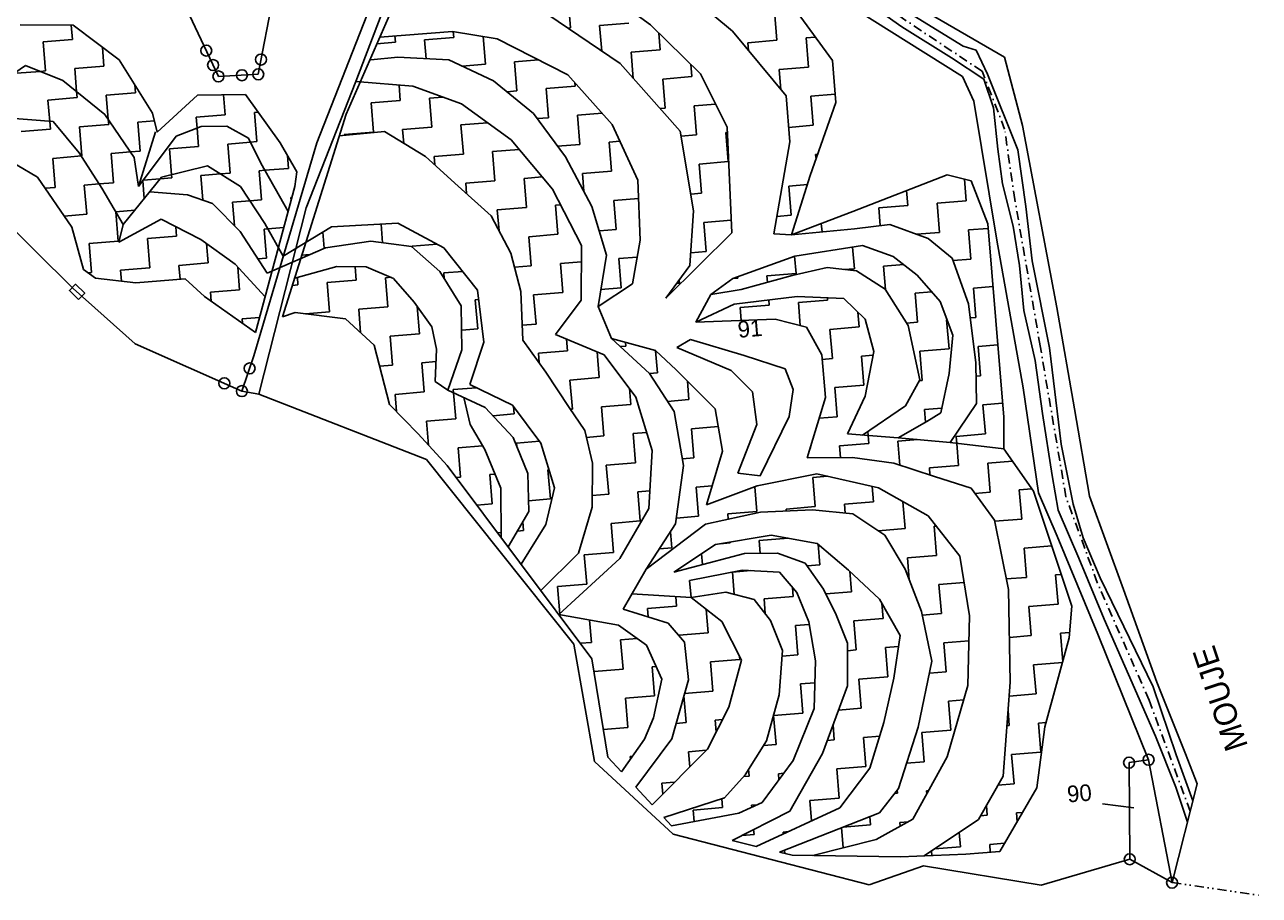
# Model space of a CAD drawing. Header units: metres. Extents: x 307122 to 311809, y 1926082 to 1930533.
# Drawn here: x 311126 to 311809, y 1926082 to 1926564 of the extents above; entities that cross this region are included whole.
import ezdxf

# ---------------------------------------------------------------- set-up
doc = ezdxf.new("R2010")
doc.units = ezdxf.units.M
doc.linetypes.add('DASHDOT', pattern=[1, 0.5, -0.25, 0, -0.25])
doc.linetypes.add('DIVIDE', pattern=[1.25, 0.5, -0.25, 0, -0.25, 0, -0.25])
for name, color, linetype in [('LINE_WATER', 4, 'Continuous'), ('OFF', 1, 'Continuous'), ('POLY_HATCH', 12, 'Continuous'), ('POLY_PARCEL', 6, 'Continuous'), ('POLY_ROAD', 30, 'Continuous'), ('POLY_WATER', 4, 'Continuous'), ('TEXT_MAPOUT', 7, 'Continuous'), ('TEXT_PARCEL', 7, 'Continuous'), ('V_BOUND_LINE', 7, 'Continuous'), ('V_BOUND_STREAM_LINE', 7, 'DASHDOT'), ('V_DIVIDE_LINE', 7, 'DIVIDE')]:
    doc.layers.add(name, color=color, linetype=linetype)
doc.styles.add('TEXT_MAP', font='')
doc.styles.get('TEXT_MAP').set_extended_font_data('Kruti Dev 050')
doc.dimstyles.get("Standard").update_dxf_attribs({"dimtxt": 2.5, "dimasz": 2.5, "dimexe": 1.25, "dimexo": 0.625, "dimtad": 1, "dimdec": 4, "dimdsep": 46, "dimlunit": 6, "dimtxsty": 'Standard', "dimcen": 2.5, "dimadec": 0, "dimazin": 0, "dimtfac": 1, "dimtdec": 4, "dimtmove": 0, "dimatfit": 3, "dimfxl": 1, "dimtolj": 1, "dimtzin": 0, "dimarcsym": 0})

msp = doc.modelspace()

# ---------------------------------------------------------------- linework, layer by layer
msp.add_lwpolyline([(311155.88, 1926411.7), (311150.77, 1926416.63), (311154.19, 1926420.16), (311159.29, 1926415.23)], close=True)
for centre in [(311226.5, 1926549.53), (311256.84, 1926544.57), (311230.31, 1926541.47), (311233.27, 1926535.2), (311246.26, 1926535.89), (311255.27, 1926536.38), (311250.49, 1926373.53), (311236.49, 1926365.29), (311246.22, 1926360.96), (311737.27, 1926155.27), (311748.05, 1926156.84), (311737.63, 1926101.77), (311761.08, 1926088.83)]:
    msp.add_circle(centre, 3.04)
at = {"layer": 'LINE_WATER'}
for p, q in [((311589.02, 1926578.66), (311611.51, 1926562.66)), ((311645.47, 1926551.89), (311610.97, 1926573.19)), ((311611.51, 1926562.66), (311639.06, 1926545.41)), ((311652.59, 1926549.83), (311645.47, 1926551.89)), ((311658.98, 1926536.47), (311652.59, 1926549.83)), ((311639.06, 1926545.41), (311656.89, 1926533.65)), ((311675.65, 1926494.53), (311658.98, 1926536.47)), ((311656.89, 1926533.65), (311662.16, 1926517.89)), ((311662.16, 1926517.89), (311664.7, 1926494.96)), ((311664.7, 1926494.96), (311667.27, 1926475.67)), ((311680.21, 1926463.18), (311675.65, 1926494.53)), ((311667.27, 1926475.67), (311673.16, 1926452.35)), ((311683.67, 1926433.05), (311680.21, 1926463.18)), ((311673.16, 1926452.35), (311676.6, 1926430.49)), ((311693.24, 1926384.91), (311683.67, 1926433.05)), ((311676.6, 1926430.49), (311678.98, 1926405.56)), ((311678.98, 1926405.56), (311685.21, 1926377.97)), ((311699.61, 1926331.55), (311693.24, 1926384.91)), ((311685.21, 1926377.97), (311689.28, 1926348.56)), ((311689.28, 1926348.56), (311694.74, 1926314.29)), ((311706.3, 1926298.38), (311699.61, 1926331.55)), ((311694.74, 1926314.29), (311697.97, 1926295.06)), ((311697.97, 1926295.06), (311709.4, 1926268.56)), ((311711.8, 1926279.66), (311706.3, 1926298.38)), ((311721.22, 1926257.63), (311711.8, 1926279.66)), ((311709.4, 1926268.56), (311723.43, 1926234.67)), ((311750.65, 1926197.24), (311721.22, 1926257.63)), ((311723.43, 1926234.67), (311736.86, 1926204.04)), ((311736.86, 1926204.04), (311751.9, 1926169.9)), ((311763.33, 1926159.6), (311750.65, 1926197.24)), ((311751.9, 1926169.9), (311763.14, 1926141.74)), ((311772.53, 1926134.08), (311763.33, 1926159.6)), ((311763.14, 1926141.74), (311769.54, 1926122.27))]:
    msp.add_line(p, q, dxfattribs=at)
at = {"layer": 'OFF'}
for p, q in [((311255.53, 1926359.2), (311246.22, 1926360.96)), ((311761.08, 1926088.83), (311774.9, 1926143.47))]:
    msp.add_line(p, q, dxfattribs=at)
at = {"layer": 'POLY_HATCH'}
for p, q in [((311303.9, 1926514.22), (311336.32, 1926588.59)), ((311478.51, 1926593.05), (311517.83, 1926560.18)), ((311472.37, 1926563.78), (311442.8, 1926585.29)), ((311550.08, 1926575.56), (311573.06, 1926543.96)), ((311409.79, 1926573.32), (311455.59, 1926542.33)), ((311123.46, 1926563.83), (311152.79, 1926563.57)), ((311152.79, 1926563.57), (311178.34, 1926544.37)), ((311500.08, 1926536.71), (311472.37, 1926563.78)), ((311322.55, 1926556.99), (311362.8, 1926560.16)), ((311362.8, 1926560.16), (311387.47, 1926556.11)), ((311387.47, 1926556.11), (311426.63, 1926536.01)), ((311517.83, 1926560.18), (311547.45, 1926524.43)), ((311085.5, 1926513.56), (311126.55, 1926541.28)), ((311126.55, 1926541.28), (311147.09, 1926533.04)), ((311178.34, 1926544.37), (311196.74, 1926514.83)), ((311332.58, 1926545.81), (311317.51, 1926544.41)), ((311360.83, 1926544.34), (311332.58, 1926545.81)), ((311385.57, 1926532.85), (311360.83, 1926544.34)), ((311455.59, 1926542.33), (311488.78, 1926504.9)), ((311573.06, 1926543.96), (311574.96, 1926520.83)), ((311426.63, 1926536.01), (311451.19, 1926508.63)), ((311514.87, 1926507.04), (311500.08, 1926536.71)), ((311147.09, 1926533.04), (311170.29, 1926514.19)), ((311309.24, 1926532.49), (311340.93, 1926529.73)), ((311340.93, 1926529.73), (311367.69, 1926520.03)), ((311407.62, 1926514.65), (311385.57, 1926532.85)), ((311199.38, 1926504.4), (311221.67, 1926524.86)), ((311221.67, 1926524.86), (311248.28, 1926525.27)), ((311248.28, 1926525.27), (311267.35, 1926498.44)), ((311367.69, 1926520.03), (311395.29, 1926500.12)), ((311547.45, 1926524.43), (311549.54, 1926498.97)), ((311574.96, 1926520.83), (311560.8, 1926480.37)), ((311170.29, 1926514.19), (311186.7, 1926490.28)), ((311196.74, 1926514.83), (311199.38, 1926504.4)), ((311268.8, 1926402.09), (311303.9, 1926514.22)), ((311425.27, 1926490.69), (311407.62, 1926514.65)), ((311115.72, 1926512.34), (311141.86, 1926510.16)), ((311141.86, 1926510.16), (311156.25, 1926492.95)), ((311223.78, 1926507.45), (311209.84, 1926502.16)), ((311237.81, 1926507.65), (311223.78, 1926507.45)), ((311249.85, 1926500.97), (311237.81, 1926507.65)), ((311451.19, 1926508.63), (311465.37, 1926477.86)), ((311517.35, 1926448.56), (311514.87, 1926507.04)), ((311188.92, 1926474.22), (311198.37, 1926504.54)), ((311209.84, 1926502.16), (311188.92, 1926474.22)), ((311256.73, 1926487.18), (311249.85, 1926500.97)), ((311325.14, 1926504.64), (311300.16, 1926502.27)), ((311347.91, 1926490.83), (311325.14, 1926504.64)), ((311395.29, 1926500.12), (311418.08, 1926472.79)), ((311488.78, 1926504.9), (311496.27, 1926460.73)), ((311133.05, 1926479.43), (311104.11, 1926496.58)), ((311156.25, 1926492.95), (311168.67, 1926473.42)), ((311267.35, 1926498.44), (311276.67, 1926482.34)), ((311549.54, 1926498.97), (311540.63, 1926448.03)), ((311186.7, 1926490.28), (311188.92, 1926474.22)), ((311271.83, 1926460.46), (311256.73, 1926487.18)), ((311366.02, 1926474.47), (311347.91, 1926490.83)), ((311439.96, 1926463.23), (311425.27, 1926490.69)), ((311152.19, 1926451.72), (311133.05, 1926479.43)), ((311180.6, 1926453.31), (311201.72, 1926479.38)), ((311201.72, 1926479.38), (311227.16, 1926485.79)), ((311227.16, 1926485.79), (311245.41, 1926474.31)), ((311276.67, 1926482.34), (311275.55, 1926474.26)), ((311560.8, 1926480.37), (311550.38, 1926447.49)), ((311584.28, 1926460.46), (311636.52, 1926480.76)), ((311636.52, 1926480.76), (311649.89, 1926477.49)), ((311168.67, 1926473.42), (311180.6, 1926453.31)), ((311245.41, 1926474.31), (311258.99, 1926453.8)), ((311275.55, 1926474.26), (311253.76, 1926393.51)), ((311384.13, 1926458.11), (311366.02, 1926474.47)), ((311418.08, 1926472.79), (311434.16, 1926441.67)), ((311465.37, 1926477.86), (311466.58, 1926444.52)), ((311649.89, 1926477.49), (311659.15, 1926453.5)), ((311216.04, 1926469.74), (311195.23, 1926471.37)), ((311229.95, 1926464.93), (311216.04, 1926469.74)), ((311245.29, 1926449.43), (311229.95, 1926464.93)), ((311448.12, 1926436.33), (311439.96, 1926463.23)), ((311496.27, 1926460.73), (311494.12, 1926430.44)), ((311550.38, 1926447.49), (311584.28, 1926460.46)), ((311158.55, 1926428.29), (311152.19, 1926451.72)), ((311178.17, 1926443.38), (311201.47, 1926456.11)), ((311180.6, 1926453.31), (311178.17, 1926443.38)), ((311201.47, 1926456.11), (311223.48, 1926444.94)), ((311258.99, 1926453.8), (311269.15, 1926435.7)), ((311269.15, 1926435.7), (311295.92, 1926451.96)), ((311295.92, 1926451.96), (311332.55, 1926453.88)), ((311332.55, 1926453.88), (311358, 1926440.29)), ((311395.02, 1926437.38), (311384.13, 1926458.11)), ((311604.85, 1926453.29), (311585.35, 1926450.77)), ((311626.12, 1926445.41), (311604.85, 1926453.29)), ((311659.15, 1926453.5), (311667.92, 1926346.51)), ((311223.48, 1926444.94), (311242.44, 1926431.35)), ((311260.16, 1926426.32), (311245.29, 1926449.43)), ((311480.93, 1926412.37), (311517.35, 1926448.56)), ((311540.63, 1926448.03), (311550.38, 1926447.49)), ((311585.35, 1926450.77), (311550.38, 1926447.49)), ((311639.38, 1926434.59), (311626.12, 1926445.41)), ((311292.55, 1926440.33), (311260.16, 1926426.32)), ((311317.67, 1926444.01), (311292.55, 1926440.33)), ((311340.1, 1926440.98), (311317.67, 1926444.01)), ((311355.84, 1926427.14), (311340.1, 1926440.98)), ((311358, 1926440.29), (311376.69, 1926416.95)), ((311434.16, 1926441.67), (311433.94, 1926411.37)), ((311466.58, 1926444.52), (311462.48, 1926420.36)), ((311552.22, 1926435.68), (311589.78, 1926441.51)), ((311589.78, 1926441.51), (311606.76, 1926435.58)), ((311242.44, 1926431.35), (311259.08, 1926413.21)), ((311400.55, 1926416.2), (311395.02, 1926437.38)), ((311443.42, 1926407.82), (311448.12, 1926436.33)), ((311517.95, 1926423.25), (311552.22, 1926435.68)), ((311606.76, 1926435.58), (311619.99, 1926425.21)), ((311648.34, 1926409.21), (311639.38, 1926434.59)), ((311165.16, 1926423.51), (311158.55, 1926428.29)), ((311275.53, 1926423.59), (311298.81, 1926430.03)), ((311298.81, 1926430.03), (311315.06, 1926429.74)), ((311315.06, 1926429.74), (311330.18, 1926423.41)), ((311367.68, 1926408.1), (311355.84, 1926427.14)), ((311494.12, 1926430.44), (311480.93, 1926412.37)), ((311550.8, 1926425.03), (311522.57, 1926417.22)), ((311570.15, 1926429.37), (311550.8, 1926425.03)), ((311586.35, 1926427.49), (311570.15, 1926429.37)), ((311602.3, 1926417.34), (311586.35, 1926427.49)), ((311619.99, 1926425.21), (311632.64, 1926410.67)), ((311187.58, 1926420.91), (311165.16, 1926423.51)), ((311214.92, 1926423.15), (311187.58, 1926420.91)), ((311225.49, 1926413.37), (311214.92, 1926423.15)), ((311330.18, 1926423.41), (311341.53, 1926410.28)), ((311462.48, 1926420.36), (311443.42, 1926407.82)), ((311505.84, 1926414.47), (311517.95, 1926423.25)), ((311253.76, 1926393.51), (311225.49, 1926413.37)), ((311376.69, 1926416.95), (311380.14, 1926388.03)), ((311401.68, 1926389.26), (311400.55, 1926416.2)), ((311433.94, 1926411.37), (311419.81, 1926392.37)), ((311505.84, 1926414.47), (311497.47, 1926399.12)), ((311522.57, 1926417.22), (311505.84, 1926414.47)), ((311518.65, 1926409.11), (311553.59, 1926413.35)), ((311553.59, 1926413.35), (311579.35, 1926412.25)), ((311579.35, 1926412.25), (311591.28, 1926400.86)), ((311614.94, 1926397.3), (311602.3, 1926417.34)), ((311632.64, 1926410.67), (311639.67, 1926392)), ((311275.67, 1926404.58), (311268.8, 1926402.09)), ((311303.63, 1926401.05), (311275.67, 1926404.58)), ((311341.53, 1926410.28), (311351.32, 1926396.48)), ((311368.05, 1926383.8), (311367.68, 1926408.1)), ((311450.83, 1926390.05), (311443.42, 1926407.82)), ((311497.47, 1926399.12), (311518.65, 1926409.11)), ((311652.39, 1926376.55), (311648.34, 1926409.21)), ((311319.41, 1926386.33), (311303.63, 1926401.05)), ((311541.32, 1926400.89), (311497.47, 1926399.12)), ((311558.65, 1926396.35), (311541.32, 1926400.89)), ((311591.28, 1926400.86), (311595.96, 1926382.92)), ((311621.54, 1926367.15), (311614.94, 1926397.3)), ((311351.32, 1926396.48), (311353.95, 1926384.26)), ((311419.81, 1926392.37), (311446.7, 1926381.06)), ((311567.24, 1926381.02), (311558.65, 1926396.35)), ((311639.67, 1926392), (311637.74, 1926370.77)), ((311327.92, 1926353.55), (311319.41, 1926386.33)), ((311353.95, 1926384.26), (311353.25, 1926366.36)), ((311360.14, 1926361.52), (311368.05, 1926383.8)), ((311380.14, 1926388.03), (311372.32, 1926364.68)), ((311414.5, 1926371.39), (311401.68, 1926389.26)), ((311471.89, 1926370.69), (311450.83, 1926390.05)), ((311450.83, 1926390.05), (311475.15, 1926383.39)), ((311475.15, 1926383.39), (311486.67, 1926372.68)), ((311486.94, 1926385.09), (311494.44, 1926389.64)), ((311517.02, 1926372.31), (311486.94, 1926385.09)), ((311494.44, 1926389.64), (311524.2, 1926380.77)), ((311446.7, 1926381.06), (311464.31, 1926357.63)), ((311524.2, 1926380.77), (311546.95, 1926373.29)), ((311569.18, 1926357.36), (311567.24, 1926381.02)), ((311595.96, 1926382.92), (311591.11, 1926358.24)), ((311652.86, 1926354.14), (311652.39, 1926376.55)), ((311427.46, 1926351.9), (311414.5, 1926371.39)), ((311485.52, 1926349.64), (311471.89, 1926370.69)), ((311486.67, 1926372.68), (311508.21, 1926351.13)), ((311528.81, 1926360.49), (311517.02, 1926372.31)), ((311546.95, 1926373.29), (311551.34, 1926361.84)), ((311637.74, 1926370.77), (311633.13, 1926348.86)), ((311353.25, 1926366.36), (311360.14, 1926361.52)), ((311372.32, 1926364.68), (311395.99, 1926353.11)), ((311613.56, 1926352.75), (311621.54, 1926367.15)), ((311380.94, 1926351.87), (311360.14, 1926361.52)), ((311368.99, 1926357.42), (311372.51, 1926342.53)), ((311464.31, 1926357.63), (311473.22, 1926328.08)), ((311531.27, 1926342.49), (311528.81, 1926360.49)), ((311551.34, 1926361.84), (311549.12, 1926346.9)), ((311559.09, 1926324), (311569.18, 1926357.36)), ((311591.11, 1926358.24), (311581.37, 1926337.28)), ((311343.82, 1926337.39), (311327.92, 1926353.55)), ((311396.37, 1926335.29), (311380.94, 1926351.87)), ((311395.99, 1926353.11), (311411.76, 1926332.23)), ((311436.08, 1926339.09), (311427.46, 1926351.9)), ((311490.67, 1926319.78), (311485.52, 1926349.64)), ((311508.21, 1926351.13), (311512.17, 1926327.64)), ((311589.64, 1926336.66), (311613.56, 1926352.75)), ((311638.17, 1926332.49), (311652.86, 1926354.14)), ((311372.51, 1926342.53), (311380.69, 1926328.6)), ((311520.69, 1926315.55), (311531.27, 1926342.49)), ((311549.12, 1926346.9), (311533.11, 1926314.11)), ((311625.27, 1926344.09), (311609.45, 1926335.18)), ((311633.13, 1926348.86), (311625.27, 1926344.09)), ((311667.92, 1926346.51), (311667.9, 1926329.04)), ((311359.83, 1926319.78), (311343.82, 1926337.39)), ((311440.27, 1926321.05), (311436.08, 1926339.09)), ((311581.37, 1926337.28), (311609.45, 1926335.18)), ((311404.49, 1926315.41), (311396.37, 1926335.29)), ((311411.76, 1926332.23), (311419.21, 1926307.43)), ((311609.45, 1926335.18), (311638.17, 1926332.49)), ((311638.17, 1926332.49), (311667.9, 1926329.04)), ((311667.9, 1926329.04), (311684.38, 1926305.64)), ((311380.69, 1926328.6), (311389.48, 1926307.15)), ((311473.22, 1926328.08), (311471.53, 1926296.04)), ((311512.17, 1926327.64), (311503.44, 1926298.04)), ((311584.27, 1926324.23), (311559.09, 1926324)), ((311606.99, 1926321.06), (311584.27, 1926324.23)), ((311439.98, 1926212.82), (311359.83, 1926319.78)), ((311405.13, 1926294.38), (311404.49, 1926315.41)), ((311440.1, 1926296.7), (311440.27, 1926321.05)), ((311486.29, 1926287.52), (311490.67, 1926319.78)), ((311533.11, 1926314.11), (311520.69, 1926315.55)), ((311531.48, 1926308.45), (311564.39, 1926315.2)), ((311564.39, 1926315.2), (311598.49, 1926307.35)), ((311629.59, 1926313.75), (311606.99, 1926321.06)), ((311503.44, 1926298.04), (311531.48, 1926308.45)), ((311649.84, 1926307.16), (311629.59, 1926313.75)), ((311389.48, 1926307.15), (311389.68, 1926279.94)), ((311419.21, 1926307.43), (311414.39, 1926287.03)), ((311598.49, 1926307.35), (311626.12, 1926291.88)), ((311662.75, 1926289.44), (311649.84, 1926307.16)), ((311684.38, 1926305.64), (311705.64, 1926241.89)), ((311432.45, 1926271.2), (311440.1, 1926296.7)), ((311471.53, 1926296.04), (311455.42, 1926268.22)), ((311561.97, 1926295.24), (311533.18, 1926293.89)), ((311584.46, 1926293.03), (311561.97, 1926295.24)), ((311393.55, 1926274.78), (311405.13, 1926294.38)), ((311533.18, 1926293.89), (311502.8, 1926287.34)), ((311602.15, 1926281.3), (311584.46, 1926293.03)), ((311626.12, 1926291.88), (311643.67, 1926269.5)), ((311670.47, 1926251.13), (311662.75, 1926289.44)), ((311414.39, 1926287.03), (311400.83, 1926265.07)), ((311469.96, 1926262.38), (311486.29, 1926287.52)), ((311502.8, 1926287.34), (311469.96, 1926262.38)), ((311508.29, 1926276), (311539.24, 1926281.23)), ((311539.24, 1926281.23), (311564.72, 1926276.6)), ((311613.33, 1926262.45), (311602.15, 1926281.3)), ((311485.34, 1926260.68), (311508.29, 1926276)), ((311564.72, 1926276.6), (311582.06, 1926261.89)), ((311411.68, 1926250.59), (311432.45, 1926271.2)), ((311455.42, 1926268.22), (311421.68, 1926237.24)), ((311524.38, 1926271.05), (311485.34, 1926260.68)), ((311542.75, 1926271.21), (311524.38, 1926271.05)), ((311557.99, 1926265.74), (311542.75, 1926271.21)), ((311643.67, 1926269.5), (311648.92, 1926236.49)), ((311457.17, 1926240.25), (311469.96, 1926262.38)), ((311493.93, 1926256.12), (311523.13, 1926261.87)), ((311523.13, 1926261.87), (311543.81, 1926260.69)), ((311543.81, 1926260.69), (311553.34, 1926249.51)), ((311568.14, 1926251.34), (311557.99, 1926265.74)), ((311582.06, 1926261.89), (311599.07, 1926245.81)), ((311622.36, 1926238.87), (311613.33, 1926262.45)), ((311494.98, 1926246.67), (311493.93, 1926256.12)), ((311462.1, 1926248.79), (311494.98, 1926246.67)), ((311514.08, 1926249.64), (311494.98, 1926246.67)), ((311529.73, 1926245.66), (311514.08, 1926249.64)), ((311553.34, 1926249.51), (311559.93, 1926233.31)), ((311575.13, 1926237.12), (311568.14, 1926251.34)), ((311671.47, 1926199.9), (311670.47, 1926251.13)), ((311482.14, 1926232.56), (311457.17, 1926240.25)), ((311494.98, 1926246.67), (311511.79, 1926233.35)), ((311538.82, 1926233.97), (311529.73, 1926245.66)), ((311599.07, 1926245.81), (311610.58, 1926225.69)), ((311705.64, 1926241.89), (311704.17, 1926224.3)), ((311421.68, 1926237.24), (311454.65, 1926231.39)), ((311511.79, 1926233.35), (311522.67, 1926211.94)), ((311545.45, 1926217.29), (311538.82, 1926233.97)), ((311559.93, 1926233.31), (311563.63, 1926211.6)), ((311581.34, 1926221.5), (311575.13, 1926237.12)), ((311628.15, 1926211.47), (311622.36, 1926238.87)), ((311648.92, 1926236.49), (311648.03, 1926197.9)), ((311454.65, 1926231.39), (311470.17, 1926220.23)), ((311491.13, 1926221.95), (311482.14, 1926232.56)), ((311470.17, 1926220.23), (311478.74, 1926201.46)), ((311493.38, 1926201.04), (311491.13, 1926221.95)), ((311581.49, 1926197.77), (311581.34, 1926221.5)), ((311610.58, 1926225.69), (311607.14, 1926202.11)), ((311704.17, 1926224.3), (311690.72, 1926175.16)), ((311448.83, 1926158.23), (311439.98, 1926212.82)), ((311543.64, 1926192.74), (311545.45, 1926217.29)), ((311522.67, 1926211.94), (311515.67, 1926186.03)), ((311563.63, 1926211.6), (311562.92, 1926185.23)), ((311620.51, 1926174.86), (311628.15, 1926211.47)), ((311478.74, 1926201.46), (311474.01, 1926179.99)), ((311484.16, 1926168.38), (311493.38, 1926201.04)), ((311607.14, 1926202.11), (311601.54, 1926177.45)), ((311667.49, 1926147.8), (311671.47, 1926199.9)), ((311536.63, 1926167.29), (311543.64, 1926192.74)), ((311567.53, 1926160.32), (311581.49, 1926197.77)), ((311648.03, 1926197.9), (311636.56, 1926158.44)), ((311515.67, 1926186.03), (311503.89, 1926162.76)), ((311562.92, 1926185.23), (311551.39, 1926156.54)), ((311474.01, 1926179.99), (311469.03, 1926168.22)), ((311601.54, 1926177.45), (311593.75, 1926152.17)), ((311609.6, 1926141.03), (311620.51, 1926174.86)), ((311690.72, 1926175.16), (311686.21, 1926141.31)), ((311469.03, 1926168.22), (311456.38, 1926150.1)), ((311464.19, 1926141.69), (311484.16, 1926168.38)), ((311524.76, 1926148.61), (311536.63, 1926167.29)), ((311456.38, 1926150.1), (311448.83, 1926158.23)), ((311503.89, 1926162.76), (311473.29, 1926131.88)), ((311549.53, 1926128.38), (311567.53, 1926160.32)), ((311636.56, 1926158.44), (311617.59, 1926123.95)), ((311551.39, 1926156.54), (311534.17, 1926133.12)), ((311593.75, 1926152.17), (311577.18, 1926130.2)), ((311513.38, 1926135.72), (311524.76, 1926148.61)), ((311653.88, 1926123.78), (311667.49, 1926147.8)), ((311473.29, 1926131.88), (311464.19, 1926141.69)), ((311599.05, 1926127.49), (311609.6, 1926141.03)), ((311686.21, 1926141.31), (311665.79, 1926106.16)), ((311479.71, 1926124.96), (311513.38, 1926135.72)), ((311534.17, 1926133.12), (311521.25, 1926127.28)), ((311483.99, 1926120.36), (311479.71, 1926124.96)), ((311521.25, 1926127.28), (311483.99, 1926120.36)), ((311517.5, 1926112.17), (311549.53, 1926128.38)), ((311577.18, 1926130.2), (311530.81, 1926108.92)), ((311543.73, 1926105.76), (311599.05, 1926127.49)), ((311617.59, 1926123.95), (311597.23, 1926112.65)), ((311623.93, 1926103.65), (311653.88, 1926123.78)), ((311530.81, 1926108.92), (311517.5, 1926112.17)), ((311597.23, 1926112.65), (311562.17, 1926103.84)), ((311550.88, 1926104.01), (311543.73, 1926105.76)), ((311610.68, 1926103.09), (311550.88, 1926104.01)), ((311646.98, 1926104.62), (311610.68, 1926103.09)), ((311665.79, 1926106.16), (311646.98, 1926104.62))]:
    msp.add_line(p, q, dxfattribs=at)
at = {"layer": 'POLY_HATCH', "linetype": 'Continuous'}
for p, q in [((311428.07, 1926562.09), (311426.74, 1926578.22)), ((311542.35, 1926555.22), (311541.03, 1926571.35)), ((311152.4, 1926555.72), (311151.75, 1926563.58)), ((311426.57, 1926561.96), (311428.07, 1926562.09)), ((311444.2, 1926563.41), (311460.34, 1926564.73)), ((311445.36, 1926549.25), (311444.2, 1926563.41)), ((311136.26, 1926554.4), (311152.4, 1926555.72)), ((311137.59, 1926538.26), (311136.26, 1926554.4)), ((311331.24, 1926554.14), (311330.95, 1926557.65)), ((311347.38, 1926555.47), (311363.51, 1926556.79)), ((311348.24, 1926544.99), (311347.38, 1926555.47)), ((311363.51, 1926556.79), (311363.24, 1926560.09)), ((311380.98, 1926541.98), (311379.71, 1926557.38)), ((311477.8, 1926549.92), (311477.04, 1926559.22)), ((311526.22, 1926553.89), (311542.35, 1926555.22)), ((311558.49, 1926556.54), (311563.61, 1926556.96)), ((311559.81, 1926540.4), (311558.49, 1926556.54)), ((311169.86, 1926540.91), (311169, 1926551.39)), ((311320.94, 1926553.3), (311331.24, 1926554.14)), ((311461.66, 1926548.6), (311477.8, 1926549.92)), ((311462.85, 1926534.14), (311461.66, 1926548.6)), ((311526.56, 1926549.64), (311526.22, 1926553.89)), ((311153.72, 1926539.58), (311169.86, 1926540.91)), ((311368.18, 1926540.93), (311380.98, 1926541.98)), ((311397.11, 1926543.3), (311410.31, 1926544.38)), ((311398.44, 1926527.16), (311397.11, 1926543.3)), ((311495.26, 1926535.11), (311494.7, 1926541.97)), ((311121.45, 1926536.94), (311134.68, 1926538.02)), ((311134.68, 1926538.02), (311137.59, 1926538.26)), ((311154.77, 1926526.8), (311153.72, 1926539.58)), ((311479.13, 1926533.78), (311495.26, 1926535.11)), ((311480.45, 1926517.65), (311479.13, 1926533.78)), ((311543.68, 1926539.08), (311559.81, 1926540.4)), ((311544.6, 1926527.87), (311543.68, 1926539.08)), ((311187.32, 1926526.09), (311186.96, 1926530.54)), ((311333.89, 1926521.87), (311333.19, 1926530.41)), ((311393, 1926526.72), (311398.44, 1926527.16)), ((311414.57, 1926528.49), (311430.71, 1926529.81)), ((311415.9, 1926512.35), (311414.57, 1926528.49)), ((311430.71, 1926529.81), (311430.56, 1926531.62)), ((311138.91, 1926522.12), (311155.05, 1926523.45)), ((311139.88, 1926510.32), (311138.91, 1926522.12)), ((311155.05, 1926523.45), (311154.77, 1926526.8)), ((311171.18, 1926524.77), (311187.32, 1926526.09)), ((311172.29, 1926511.28), (311171.18, 1926524.77)), ((311237.06, 1926513.93), (311236.14, 1926525.08)), ((311317.75, 1926520.55), (311333.89, 1926521.87)), ((311319.07, 1926504.41), (311317.75, 1926520.55)), ((311350.02, 1926523.19), (311357.31, 1926523.79)), ((311351.35, 1926507.06), (311350.02, 1926523.19)), ((311561.14, 1926524.26), (311574.59, 1926525.37)), ((311562.46, 1926508.13), (311561.14, 1926524.26)), ((311220.92, 1926512.6), (311237.06, 1926513.93)), ((311253.2, 1926515.25), (311255.28, 1926515.42)), ((311254.52, 1926499.11), (311253.2, 1926515.25)), ((311432.04, 1926513.67), (311445.66, 1926514.79)), ((311433.36, 1926497.54), (311432.04, 1926513.67)), ((311477.68, 1926517.42), (311480.45, 1926517.65)), ((311496.59, 1926518.97), (311508.44, 1926519.94)), ((311497.91, 1926502.83), (311496.59, 1926518.97)), ((311140.23, 1926505.98), (311139.88, 1926510.32)), ((311156.37, 1926507.31), (311172.51, 1926508.63)), ((311157.69, 1926491.17), (311156.37, 1926507.31)), ((311172.51, 1926508.63), (311172.29, 1926511.28)), ((311188.65, 1926509.96), (311197.78, 1926510.71)), ((311189.97, 1926493.82), (311188.65, 1926509.96)), ((311221.42, 1926506.56), (311220.92, 1926512.6)), ((311222.25, 1926496.47), (311221.42, 1926506.56)), ((311335.21, 1926505.73), (311351.35, 1926507.06)), ((311367.49, 1926508.38), (311382.17, 1926509.58)), ((311368.81, 1926492.24), (311367.49, 1926508.38)), ((311409.69, 1926511.84), (311415.9, 1926512.35)), ((311548.88, 1926507.01), (311562.46, 1926508.13)), ((311124.1, 1926504.66), (311140.23, 1926505.98)), ((311302.93, 1926503.08), (311319.07, 1926504.41)), ((311302.98, 1926502.54), (311302.93, 1926503.08)), ((311335.83, 1926498.16), (311335.21, 1926505.73)), ((311489.25, 1926502.12), (311497.91, 1926502.83)), ((311514.05, 1926504.15), (311514.99, 1926504.23)), ((311515.37, 1926488.02), (311514.05, 1926504.15)), ((311173.83, 1926492.49), (311184.57, 1926493.38)), ((311184.57, 1926493.38), (311189.97, 1926493.82)), ((311206.11, 1926495.14), (311222.25, 1926496.47)), ((311207.29, 1926480.78), (311206.11, 1926495.14)), ((311238.38, 1926497.79), (311250.92, 1926498.82)), ((311239.71, 1926481.65), (311238.38, 1926497.79)), ((311250.92, 1926498.82), (311254.52, 1926499.11)), ((311384.95, 1926493.56), (311399.74, 1926494.78)), ((311386.27, 1926477.43), (311384.95, 1926493.56)), ((311420.97, 1926496.52), (311433.36, 1926497.54)), ((311449.5, 1926498.86), (311455.46, 1926499.35)), ((311450.82, 1926482.72), (311449.5, 1926498.86)), ((311141.56, 1926489.85), (311157.4, 1926491.15)), ((311142.88, 1926473.71), (311141.56, 1926489.85)), ((311157.4, 1926491.15), (311157.69, 1926491.17)), ((311175.16, 1926476.36), (311173.83, 1926492.49)), ((311271.98, 1926484.3), (311271.4, 1926491.45)), ((311352.67, 1926490.92), (311368.81, 1926492.24)), ((311353.06, 1926486.18), (311352.67, 1926490.92)), ((311499.23, 1926486.69), (311515.37, 1926488.02)), ((311500.56, 1926470.56), (311499.23, 1926486.69)), ((311563.79, 1926491.99), (311564.9, 1926492.08)), ((311563.99, 1926489.49), (311563.79, 1926491.99)), ((311200.99, 1926478.48), (311207.43, 1926479)), ((311207.43, 1926479), (311207.29, 1926480.78)), ((311223.57, 1926480.33), (311234.43, 1926481.22)), ((311224.68, 1926466.75), (311223.57, 1926480.33)), ((311234.43, 1926481.22), (311239.71, 1926481.65)), ((311255.84, 1926482.98), (311258.96, 1926483.23)), ((311257.17, 1926466.84), (311255.84, 1926482.98)), ((311258.96, 1926483.23), (311271.98, 1926484.3)), ((311402.41, 1926478.75), (311412.43, 1926479.57)), ((311434.68, 1926481.4), (311450.82, 1926482.72)), ((311435.49, 1926471.59), (311434.68, 1926481.4)), ((311137.32, 1926473.25), (311142.88, 1926473.71)), ((311159.02, 1926475.03), (311167.22, 1926475.71)), ((311160.34, 1926458.89), (311159.02, 1926475.03)), ((311167.22, 1926475.71), (311175.16, 1926476.36)), ((311191.29, 1926477.68), (311191.53, 1926477.7)), ((311191.32, 1926477.42), (311191.29, 1926477.68)), ((311192.13, 1926467.54), (311191.32, 1926477.42)), ((311191.53, 1926477.7), (311200.99, 1926478.48)), ((311370.13, 1926476.1), (311386.27, 1926477.43)), ((311370.61, 1926470.33), (311370.13, 1926476.1)), ((311403.73, 1926462.61), (311402.41, 1926478.75)), ((311548.97, 1926474.53), (311559.21, 1926475.37)), ((311550.3, 1926458.39), (311548.97, 1926474.53)), ((311647.12, 1926466.33), (311646.13, 1926478.41)), ((311241.03, 1926465.51), (311250.71, 1926466.31)), ((311242.08, 1926452.67), (311241.03, 1926465.51)), ((311250.71, 1926466.31), (311257.17, 1926466.84)), ((311273.31, 1926468.16), (311273.92, 1926468.21)), ((311273.45, 1926466.46), (311273.31, 1926468.16)), ((311452.15, 1926466.58), (311465.74, 1926467.7)), ((311453.47, 1926450.45), (311452.15, 1926466.58)), ((311494.69, 1926470.07), (311500.56, 1926470.56)), ((311614.85, 1926463.68), (311614.16, 1926472.07)), ((311630.98, 1926465.01), (311647.12, 1926466.33)), ((311147.94, 1926457.88), (311160.34, 1926458.89)), ((311176.48, 1926460.22), (311176.51, 1926460.22)), ((311177.8, 1926444.08), (311176.48, 1926460.22)), ((311176.51, 1926460.22), (311186.89, 1926461.07)), ((311387.59, 1926461.29), (311403.73, 1926462.61)), ((311388.54, 1926449.71), (311387.59, 1926461.29)), ((311419.87, 1926463.94), (311422.54, 1926464.16)), ((311421.19, 1926447.8), (311419.87, 1926463.94)), ((311598.71, 1926462.36), (311614.85, 1926463.68)), ((311599.51, 1926452.6), (311598.71, 1926462.36)), ((311632.31, 1926448.87), (311630.98, 1926465.01)), ((311210.08, 1926446.73), (311209.65, 1926451.95)), ((311324.1, 1926443.14), (311323.26, 1926453.4)), ((311501.88, 1926454.42), (311517.05, 1926455.66)), ((311503.21, 1926438.28), (311501.88, 1926454.42)), ((311542.33, 1926457.74), (311550.3, 1926458.39)), ((311567.31, 1926449.08), (311566.92, 1926453.82)), ((311193.94, 1926445.4), (311210.08, 1926446.73)), ((311195.26, 1926429.27), (311193.94, 1926445.4)), ((311258.49, 1926450.7), (311260.63, 1926450.88)), ((311259.82, 1926434.56), (311258.49, 1926450.7)), ((311260.63, 1926450.88), (311269.44, 1926451.6)), ((311291.86, 1926440.03), (311291.12, 1926449.04)), ((311405.06, 1926446.48), (311421.19, 1926447.8)), ((311406.38, 1926430.34), (311405.06, 1926446.48)), ((311444.07, 1926449.68), (311453.47, 1926450.45)), ((311619.6, 1926447.83), (311632.31, 1926448.87)), ((311648.45, 1926450.19), (311659.34, 1926451.09)), ((311649.77, 1926434.06), (311648.45, 1926450.19)), ((311161.67, 1926442.76), (311177.8, 1926444.08)), ((311162.99, 1926426.62), (311161.67, 1926442.76)), ((311227.54, 1926431.91), (311226.66, 1926442.66)), ((311340.5, 1926441.18), (311354.23, 1926442.31)), ((311340.55, 1926440.58), (311340.5, 1926441.18)), ((311494.63, 1926437.58), (311503.21, 1926438.28)), ((311585.22, 1926428.76), (311584.24, 1926440.65)), ((311211.4, 1926430.59), (311227.54, 1926431.91)), ((311255.11, 1926434.18), (311259.82, 1926434.56)), ((311279.47, 1926436.17), (311283.76, 1926436.53)), ((311422.52, 1926431.66), (311434.09, 1926432.61)), ((311423.84, 1926415.52), (311422.52, 1926431.66)), ((311454.79, 1926434.31), (311464.99, 1926435.15)), ((311456.12, 1926418.17), (311454.79, 1926434.31)), ((311552.94, 1926426.11), (311552.16, 1926435.66)), ((311639.86, 1926433.24), (311649.77, 1926434.06)), ((311161.08, 1926426.46), (311162.99, 1926426.62)), ((311179.13, 1926427.94), (311195.26, 1926429.27)), ((311179.63, 1926421.83), (311179.13, 1926427.94)), ((311212.03, 1926422.91), (311211.4, 1926430.59)), ((311245, 1926417.1), (311243.97, 1926429.69)), ((311309.55, 1926422.4), (311308.94, 1926429.85)), ((311357.97, 1926426.37), (311368.46, 1926427.23)), ((311358.22, 1926423.31), (311357.97, 1926426.37)), ((311397.06, 1926429.57), (311406.38, 1926430.34)), ((311536.81, 1926424.79), (311552.94, 1926426.11)), ((311537.1, 1926421.24), (311536.81, 1926424.79)), ((311579.44, 1926428.29), (311585.22, 1926428.76)), ((311601.36, 1926430.08), (311612.59, 1926431.01)), ((311602.42, 1926417.16), (311601.36, 1926430.08)), ((311274.25, 1926419.5), (311277.28, 1926419.75)), ((311277.28, 1926419.75), (311276.93, 1926423.98)), ((311293.42, 1926421.07), (311309.55, 1926422.4)), ((311294.74, 1926404.93), (311293.42, 1926421.07)), ((311325.69, 1926423.72), (311328.82, 1926423.98)), ((311327.01, 1926407.58), (311325.69, 1926423.72)), ((311444.98, 1926417.26), (311456.12, 1926418.17)), ((311487.01, 1926420.71), (311488.39, 1926420.82)), ((311488.39, 1926420.82), (311488.26, 1926422.42)), ((311517.94, 1926423.24), (311520.67, 1926423.47)), ((311520.67, 1926423.47), (311520.61, 1926424.21)), ((311651.09, 1926417.92), (311661.99, 1926418.81)), ((311652.42, 1926401.78), (311651.09, 1926417.92)), ((311228.86, 1926415.78), (311245, 1926417.1)), ((311229.28, 1926410.71), (311228.86, 1926415.78)), ((311375.43, 1926411.55), (311377.31, 1926411.71)), ((311376.75, 1926395.41), (311375.43, 1926411.55)), ((311407.7, 1926414.2), (311423.84, 1926415.52)), ((311409.03, 1926398.06), (311407.7, 1926414.2)), ((311538.13, 1926408.65), (311537.9, 1926411.44)), ((311554.27, 1926409.98), (311570.4, 1926411.3)), ((311570.4, 1926411.3), (311570.29, 1926412.64)), ((311618.82, 1926415.27), (311627.98, 1926416.02)), ((311620.14, 1926399.13), (311618.82, 1926415.27)), ((311281.47, 1926403.85), (311294.74, 1926404.93)), ((311310.88, 1926406.26), (311327.01, 1926407.58)), ((311311.94, 1926393.3), (311310.88, 1926406.26)), ((311344.48, 1926392.77), (311343.24, 1926407.88)), ((311521.99, 1926407.33), (311538.13, 1926408.65)), ((311522.58, 1926400.13), (311521.99, 1926407.33)), ((311555.31, 1926397.23), (311554.27, 1926409.98)), ((311587.87, 1926396.49), (311587.19, 1926404.77)), ((311246.33, 1926400.96), (311255.99, 1926401.75)), ((311246.52, 1926398.59), (311246.33, 1926400.96)), ((311401.33, 1926397.43), (311409.03, 1926398.06)), ((311614.1, 1926398.64), (311620.14, 1926399.13)), ((311636.28, 1926400.46), (311636.48, 1926400.47)), ((311637.6, 1926384.32), (311636.28, 1926400.46)), ((311649.29, 1926401.52), (311652.42, 1926401.78)), ((311328.34, 1926391.44), (311344.48, 1926392.77)), ((311329.66, 1926375.31), (311328.34, 1926391.44)), ((311367.88, 1926394.69), (311376.75, 1926395.41)), ((311571.73, 1926395.16), (311587.87, 1926396.49)), ((311573.05, 1926379.02), (311571.73, 1926395.16)), ((311426.49, 1926383.25), (311425.95, 1926389.79)), ((311455.63, 1926385.64), (311458.76, 1926385.9)), ((311458.76, 1926385.9), (311458.6, 1926387.92)), ((311621.47, 1926383), (311637.6, 1926384.32)), ((311653.74, 1926385.64), (311664.64, 1926386.54)), ((311655.06, 1926369.5), (311653.74, 1926385.64)), ((311345.8, 1926376.63), (311353.67, 1926377.28)), ((311347.12, 1926360.49), (311345.8, 1926376.63)), ((311410.35, 1926381.92), (311426.49, 1926383.25)), ((311410.79, 1926376.56), (311410.35, 1926381.92)), ((311443.95, 1926368.43), (311442.78, 1926382.71)), ((311476.23, 1926371.08), (311475.22, 1926383.32)), ((311567.44, 1926378.56), (311573.05, 1926379.02)), ((311589.19, 1926380.35), (311595.56, 1926380.87)), ((311590.51, 1926364.21), (311589.19, 1926380.35)), ((311622.79, 1926366.86), (311621.47, 1926383)), ((311322.43, 1926374.71), (311329.66, 1926375.31)), ((311471.85, 1926370.72), (311476.23, 1926371.08)), ((311363.26, 1926361.82), (311376.04, 1926362.86)), ((311427.81, 1926367.11), (311443.95, 1926368.43)), ((311429.14, 1926350.97), (311427.81, 1926367.11)), ((311493.69, 1926356.27), (311492.85, 1926366.5)), ((311574.38, 1926362.89), (311590.51, 1926364.21)), ((311575.7, 1926346.75), (311574.38, 1926362.89)), ((311621.31, 1926366.74), (311622.79, 1926366.86)), ((311652.54, 1926369.3), (311655.06, 1926369.5)), ((311330.99, 1926359.17), (311347.12, 1926360.49)), ((311331.77, 1926349.64), (311330.99, 1926359.17)), ((311363.41, 1926360), (311363.26, 1926361.82)), ((311364.58, 1926345.68), (311363.41, 1926360)), ((311461.41, 1926353.62), (311460.69, 1926362.45)), ((311481.86, 1926355.3), (311493.69, 1926356.27)), ((311396.86, 1926348.33), (311396.53, 1926352.39)), ((311428.14, 1926350.89), (311429.14, 1926350.97)), ((311445.27, 1926352.3), (311461.41, 1926353.62)), ((311446.6, 1926336.16), (311445.27, 1926352.3)), ((311624.11, 1926350.72), (311633.68, 1926351.5)), ((311624.68, 1926343.76), (311624.11, 1926350.72)), ((311656.39, 1926353.37), (311667.29, 1926354.26)), ((311657.71, 1926337.23), (311656.39, 1926353.37)), ((311348.45, 1926344.35), (311364.58, 1926345.68)), ((311349.53, 1926331.1), (311348.45, 1926344.35)), ((311385.14, 1926347.36), (311396.86, 1926348.33)), ((311565.72, 1926345.93), (311575.7, 1926346.75)), ((311436.95, 1926335.37), (311446.6, 1926336.16)), ((311462.74, 1926337.48), (311470.2, 1926338.09)), ((311464.06, 1926321.34), (311462.74, 1926337.48)), ((311495.01, 1926340.13), (311509.86, 1926341.35)), ((311496.33, 1926323.99), (311495.01, 1926340.13)), ((311592.79, 1926336.43), (311592.61, 1926338.66)), ((311593.16, 1926331.93), (311592.79, 1926336.43)), ((311641.57, 1926335.91), (311657.71, 1926337.23)), ((311641.89, 1926332.06), (311641.57, 1926335.91)), ((311365.91, 1926329.54), (311379.48, 1926330.65)), ((311367.23, 1926313.4), (311365.91, 1926329.54)), ((311398.18, 1926332.19), (311411, 1926333.24)), ((311398.32, 1926330.51), (311398.18, 1926332.19)), ((311560.68, 1926329.27), (311560.89, 1926329.29)), ((311560.89, 1926329.29), (311560.84, 1926329.8)), ((311577.02, 1926330.61), (311593.16, 1926331.93)), ((311577.55, 1926324.17), (311577.02, 1926330.61)), ((311609.3, 1926333.26), (311620.33, 1926334.16)), ((311610.39, 1926319.96), (311609.3, 1926333.26)), ((311642.9, 1926319.77), (311641.89, 1926332.06)), ((311490.04, 1926323.48), (311496.33, 1926323.99)), ((311659.04, 1926321.09), (311672.71, 1926322.21)), ((311415.65, 1926317.37), (311416.21, 1926317.42)), ((311416.97, 1926301.24), (311415.65, 1926317.37)), ((311447.92, 1926320.02), (311464.06, 1926321.34)), ((311449.24, 1926303.88), (311447.92, 1926320.02)), ((311626.76, 1926318.44), (311642.9, 1926319.77)), ((311627.08, 1926314.56), (311626.76, 1926318.44)), ((311660.36, 1926304.95), (311659.04, 1926321.09)), ((311364.76, 1926313.2), (311367.23, 1926313.4)), ((311383.37, 1926314.73), (311386.28, 1926314.96)), ((311384.69, 1926298.59), (311383.37, 1926314.73)), ((311497.66, 1926307.85), (311506.55, 1926308.58)), ((311562.21, 1926313.15), (311570.39, 1926313.82)), ((311563.53, 1926297.01), (311562.21, 1926313.15)), ((311440.14, 1926303.14), (311449.24, 1926303.88)), ((311465.38, 1926305.21), (311472.04, 1926305.75)), ((311466.71, 1926289.07), (311465.38, 1926305.21)), ((311498.98, 1926291.72), (311497.66, 1926307.85)), ((311531.26, 1926294.36), (311530.14, 1926307.95)), ((311595.81, 1926299.66), (311595.11, 1926308.13)), ((311651.95, 1926304.26), (311660.36, 1926304.95)), ((311676.5, 1926306.28), (311683.53, 1926306.85)), ((311677.82, 1926290.14), (311676.5, 1926306.28)), ((311376.23, 1926297.89), (311384.69, 1926298.59)), ((311404.95, 1926300.25), (311416.97, 1926301.24)), ((311547.4, 1926295.69), (311563.53, 1926297.01)), ((311547.49, 1926294.56), (311547.4, 1926295.69)), ((311579.67, 1926298.34), (311595.81, 1926299.66)), ((311580.07, 1926293.46), (311579.67, 1926298.34)), ((311613.27, 1926284.84), (311612.05, 1926299.76)), ((311402.16, 1926283.77), (311401.75, 1926288.66)), ((311450.57, 1926287.75), (311466.71, 1926289.07)), ((311451.89, 1926271.61), (311450.57, 1926287.75)), ((311486.72, 1926290.71), (311498.98, 1926291.72)), ((311515.12, 1926293.04), (311531.26, 1926294.36)), ((311515.36, 1926290.05), (311515.12, 1926293.04)), ((311662.85, 1926288.91), (311677.82, 1926290.14)), ((311387.7, 1926282.59), (311389.66, 1926282.75)), ((311398.7, 1926283.49), (311402.16, 1926283.77)), ((311484.17, 1926274.25), (311483.44, 1926283.13)), ((311598.62, 1926283.64), (311613.27, 1926284.84)), ((311629.41, 1926286.17), (311630.53, 1926286.26)), ((311630.73, 1926270.03), (311629.41, 1926286.17)), ((311477.31, 1926273.69), (311484.17, 1926274.25)), ((311510.93, 1926276.45), (311516.44, 1926276.9)), ((311516.44, 1926276.9), (311516.4, 1926277.37)), ((311532.58, 1926278.23), (311548.56, 1926279.54)), ((311533.16, 1926271.13), (311532.58, 1926278.23)), ((311566.18, 1926264.74), (311565.24, 1926276.15)), ((311679.14, 1926274), (311694.51, 1926275.26)), ((311680.47, 1926257.86), (311679.14, 1926274)), ((311435.75, 1926270.28), (311451.89, 1926271.61)), ((311437.08, 1926254.15), (311435.75, 1926270.28)), ((311501.18, 1926264.89), (311500.69, 1926270.93)), ((311614.59, 1926268.71), (311630.73, 1926270.03)), ((311615.59, 1926256.54), (311614.59, 1926268.71)), ((311517.77, 1926260.76), (311527.89, 1926261.59)), ((311518.78, 1926248.45), (311517.77, 1926260.76)), ((311559.11, 1926264.16), (311566.18, 1926264.74)), ((311583.64, 1926249.92), (311582.71, 1926261.28)), ((311420.94, 1926252.82), (311437.08, 1926254.15)), ((311632.06, 1926253.89), (311645.97, 1926255.03)), ((311633.38, 1926237.76), (311632.06, 1926253.89)), ((311669.3, 1926256.95), (311680.47, 1926257.86)), ((311696.61, 1926259.19), (311699.78, 1926259.45)), ((311697.93, 1926243.05), (311696.61, 1926259.19)), ((311422.18, 1926237.69), (311420.94, 1926252.82)), ((311486.82, 1926241.98), (311486.39, 1926247.22)), ((311535.23, 1926245.95), (311551.37, 1926247.27)), ((311551.37, 1926247.27), (311550.95, 1926252.31)), ((311569.41, 1926248.75), (311583.64, 1926249.92)), ((311470.68, 1926240.66), (311486.82, 1926241.98)), ((311471.06, 1926235.97), (311470.68, 1926240.66)), ((311504.28, 1926227.17), (311503.21, 1926240.14)), ((311535.9, 1926237.72), (311535.23, 1926245.95)), ((311601.1, 1926235.11), (311600.42, 1926243.45)), ((311681.79, 1926241.73), (311697.93, 1926243.05)), ((311683.12, 1926225.59), (311681.79, 1926241.73)), ((311422.11, 1926236.67), (311422.26, 1926236.68)), ((311422.26, 1926236.68), (311422.23, 1926237.14)), ((311439.73, 1926221.87), (311438.71, 1926234.22)), ((311584.97, 1926233.78), (311601.1, 1926235.11)), ((311586.29, 1926217.65), (311584.97, 1926233.78)), ((311622.78, 1926236.89), (311633.38, 1926237.76)), ((311488.14, 1926225.84), (311504.28, 1926227.17)), ((311552.69, 1926231.14), (311560.2, 1926231.75)), ((311554.01, 1926215), (311552.69, 1926231.14)), ((311699.25, 1926226.91), (311704.42, 1926227.34)), ((311700.55, 1926211.09), (311699.25, 1926226.91)), ((311433.58, 1926221.37), (311439.73, 1926221.87)), ((311455.86, 1926223.19), (311465, 1926223.94)), ((311457.19, 1926207.06), (311455.86, 1926223.19)), ((311488.17, 1926225.44), (311488.14, 1926225.84)), ((311602.43, 1926218.97), (311609.69, 1926219.57)), ((311634.7, 1926221.62), (311648.6, 1926222.76)), ((311636.03, 1926205.48), (311634.7, 1926221.62)), ((311670.99, 1926224.59), (311683.12, 1926225.59)), ((311521.74, 1926212.35), (311521.6, 1926214.05)), ((311545.23, 1926214.28), (311554.01, 1926215)), ((311581.37, 1926217.24), (311586.29, 1926217.65)), ((311603.75, 1926202.83), (311602.43, 1926218.97)), ((311441.13, 1926205.74), (311457.19, 1926207.06)), ((311473.32, 1926208.38), (311475.5, 1926208.56)), ((311474.65, 1926192.24), (311473.32, 1926208.38)), ((311505.6, 1926211.03), (311521.74, 1926212.35)), ((311506.92, 1926194.89), (311505.6, 1926211.03)), ((311684.44, 1926209.45), (311700.46, 1926210.77)), ((311685.76, 1926193.31), (311684.44, 1926209.45)), ((311555.34, 1926198.86), (311563.3, 1926199.51)), ((311556.66, 1926182.72), (311555.34, 1926198.86)), ((311587.61, 1926201.51), (311603.75, 1926202.83)), ((311588.94, 1926185.37), (311587.61, 1926201.51)), ((311626.74, 1926204.72), (311636.03, 1926205.48)), ((311458.51, 1926190.92), (311474.65, 1926192.24)), ((311492.11, 1926177.43), (311490.9, 1926192.24)), ((311491.28, 1926193.61), (311506.92, 1926194.89)), ((311670.87, 1926192.09), (311685.76, 1926193.31)), ((311459.83, 1926174.78), (311458.51, 1926190.92)), ((311576.49, 1926184.35), (311588.94, 1926185.37)), ((311637.35, 1926189.34), (311645.74, 1926190.03)), ((311638.67, 1926173.2), (311637.35, 1926189.34)), ((311508.25, 1926178.75), (311512.15, 1926179.07)), ((311508.77, 1926172.4), (311508.25, 1926178.75)), ((311540.52, 1926181.4), (311556.66, 1926182.72)), ((311541.85, 1926165.26), (311540.52, 1926181.4)), ((311670.95, 1926175.85), (311670.27, 1926184.17)), ((311446.33, 1926173.67), (311459.83, 1926174.78)), ((311486.59, 1926176.98), (311492.11, 1926177.43)), ((311574.12, 1926167.91), (311573.44, 1926176.18)), ((311622.54, 1926171.88), (311638.67, 1926173.2)), ((311623.86, 1926155.74), (311622.54, 1926171.88)), ((311669.62, 1926175.74), (311670.95, 1926175.85)), ((311687.09, 1926177.18), (311691.37, 1926177.53)), ((311688.41, 1926161.04), (311687.09, 1926177.18)), ((311534.99, 1926164.7), (311541.85, 1926165.26)), ((311570.24, 1926167.59), (311574.12, 1926167.91)), ((311590.26, 1926169.23), (311599.23, 1926169.97)), ((311591.58, 1926153.1), (311590.26, 1926169.23)), ((311461.16, 1926158.64), (311462.42, 1926158.75)), ((311461.28, 1926157.12), (311461.16, 1926158.64)), ((311493.43, 1926161.29), (311503.23, 1926162.09)), ((311494.12, 1926152.9), (311493.43, 1926161.29)), ((311672.27, 1926159.71), (311688.41, 1926161.04)), ((311673.6, 1926143.58), (311672.27, 1926159.71)), ((311527.03, 1926147.8), (311526.71, 1926151.68)), ((311575.45, 1926151.77), (311591.58, 1926153.1)), ((311576.77, 1926135.63), (311575.45, 1926151.77)), ((311614.09, 1926154.94), (311623.86, 1926155.74)), ((311478.62, 1926143.83), (311485.71, 1926144.41)), ((311523.81, 1926147.54), (311527.03, 1926147.8)), ((311543.17, 1926149.12), (311546.12, 1926149.37)), ((311543.45, 1926145.74), (311543.17, 1926149.12)), ((311479.12, 1926137.76), (311478.62, 1926143.83)), ((311607.35, 1926138.14), (311609.05, 1926138.28)), ((311609.05, 1926138.28), (311608.89, 1926140.12)), ((311625.18, 1926139.6), (311626.25, 1926139.69)), ((311625.32, 1926137.99), (311625.18, 1926139.6)), ((311664.68, 1926142.84), (311673.6, 1926143.58)), ((311512.22, 1926130.34), (311511.82, 1926135.22)), ((311528.36, 1926131.66), (311531.52, 1926131.92)), ((311528.45, 1926130.53), (311528.36, 1926131.66)), ((311560.63, 1926134.31), (311576.77, 1926135.63)), ((311561.56, 1926123.03), (311560.63, 1926134.31)), ((311658.78, 1926126.11), (311658.33, 1926131.63)), ((311496.08, 1926129.02), (311512.22, 1926130.34)), ((311496.6, 1926122.7), (311496.08, 1926129.02)), ((311594.23, 1926120.82), (311593.85, 1926125.45)), ((311655.03, 1926125.81), (311658.78, 1926126.11)), ((311674.92, 1926127.44), (311678.31, 1926127.72)), ((311675.32, 1926122.57), (311674.92, 1926127.44)), ((311529.68, 1926115.52), (311529.46, 1926118.22)), ((311545.82, 1926116.85), (311548.59, 1926117.08)), ((311545.9, 1926115.84), (311545.82, 1926116.85)), ((311579.03, 1926108.08), (311578.11, 1926119.27)), ((311578.85, 1926119.56), (311594.23, 1926120.82)), ((311610.37, 1926122.14), (311615.03, 1926122.53)), ((311610.54, 1926120.03), (311610.37, 1926122.14)), ((311523.06, 1926114.98), (311529.68, 1926115.52)), ((311643.97, 1926108.65), (311643.31, 1926116.68)), ((311660.11, 1926109.98), (311668.4, 1926110.66)), ((311546.79, 1926105.01), (311546.63, 1926106.9)), ((311628.12, 1926103.83), (311627.91, 1926106.32)), ((311629.63, 1926107.48), (311643.97, 1926108.65)), ((311660.46, 1926105.72), (311660.11, 1926109.98))]:
    msp.add_line(p, q, dxfattribs=at)
at = {"layer": 'POLY_PARCEL'}
for p, q in [((311255.27, 1926536.38), (311265.93, 1926592.03)), ((311212.34, 1926579.51), (311233.27, 1926535.2)), ((311233.27, 1926535.2), (311255.27, 1926536.38)), ((311737.27, 1926155.27), (311748.05, 1926156.84)), ((311737.63, 1926101.77), (311737.27, 1926155.27))]:
    msp.add_line(p, q, dxfattribs=at)
at = {"layer": 'POLY_ROAD'}
for p, q in [((311287.7, 1926498.53), (311371.22, 1926710.7)), ((311376.22, 1926706.79), (311309.24, 1926532.49)), ((311309.24, 1926532.49), (311281.82, 1926462.37)), ((311252.84, 1926380.45), (311287.7, 1926498.53)), ((311281.82, 1926462.37), (311255.53, 1926359.2)), ((311246.22, 1926360.96), (311252.84, 1926380.45))]:
    msp.add_line(p, q, dxfattribs=at)
at = {"layer": 'POLY_WATER'}
for p, q in [((311562.26, 1926587.26), (311645.16, 1926535.14)), ((311668.35, 1926545.85), (311619.24, 1926574.33)), ((311678.23, 1926508.05), (311668.35, 1926545.85)), ((311645.16, 1926535.14), (311651.37, 1926521.42)), ((311651.37, 1926521.42), (311664.12, 1926444.58)), ((311697.33, 1926407.35), (311678.23, 1926508.05)), ((311664.12, 1926444.58), (311678.62, 1926362.8)), ((311707.02, 1926351.25), (311697.33, 1926407.35)), ((311678.62, 1926362.8), (311687.12, 1926304.57)), ((311715.4, 1926302.83), (311707.02, 1926351.25)), ((311687.12, 1926304.57), (311697.55, 1926280.71)), ((311734.2, 1926251.2), (311715.4, 1926302.83)), ((311697.55, 1926280.71), (311719.98, 1926226.33)), ((311752.65, 1926199.89), (311734.2, 1926251.2)), ((311719.98, 1926226.33), (311748.05, 1926156.84)), ((311768.44, 1926160.21), (311752.65, 1926199.89)), ((311774.9, 1926143.47), (311768.44, 1926160.21)), ((311748.05, 1926156.84), (311761.08, 1926088.83))]:
    msp.add_line(p, q, dxfattribs=at)
at = {"layer": 'V_BOUND_LINE'}
for p, q in [((311152.9, 1926417.83), (311107.33, 1926462.91)), ((311187.18, 1926387.22), (311152.9, 1926417.83)), ((311246.22, 1926360.96), (311187.18, 1926387.22)), ((311348.34, 1926323.1), (311255.53, 1926359.2)), ((311430, 1926220.81), (311348.34, 1926323.1)), ((311441.36, 1926155.97), (311430, 1926220.81)), ((311484.91, 1926115.62), (311441.36, 1926155.97)), ((311593.5, 1926087.58), (311484.91, 1926115.62)), ((311623.56, 1926098.18), (311593.5, 1926087.58)), ((311688.63, 1926087.48), (311623.56, 1926098.18)), ((311737.63, 1926101.77), (311688.63, 1926087.48)), ((311761.08, 1926088.83), (311737.63, 1926101.77))]:
    msp.add_line(p, q, dxfattribs=at)
at = {"layer": 'V_BOUND_STREAM_LINE', "ltscale": 10}
for p, q in [((311655.95, 1926538.07), (311587.24, 1926583.87)), ((311668.38, 1926506.02), (311655.95, 1926538.07)), ((311674.06, 1926467), (311668.38, 1926506.02)), ((311688.05, 1926386.09), (311674.06, 1926467)), ((311702.31, 1926302.5), (311688.05, 1926386.09)), ((311719.69, 1926254.93), (311702.31, 1926302.5)), ((311748.31, 1926189.92), (311719.69, 1926254.93)), ((311771.07, 1926128.33), (311748.31, 1926189.92))]:
    msp.add_line(p, q, dxfattribs=at)
at = {"layer": 'V_DIVIDE_LINE', "ltscale": 10}
msp.add_line((311761.08, 1926088.83), (311809.34, 1926081.81), dxfattribs=at)

# ---------------------------------------------------------------- texts
at = {"layer": 'TEXT_MAPOUT'}
msp.add_text('MOUJE', height=12.75, rotation=108.4993, dxfattribs=at).set_placement((311803.18, 1926164.43))
at = {"layer": 'TEXT_PARCEL', "style": 'TEXT_MAP'}
for s, p in [('91', (311521.02, 1926390.46)), ('90', (311703.33, 1926133.19))]:
    msp.add_text(s, height=9.18, rotation=4.68931, dxfattribs=at).set_placement(p)

# ---------------------------------------------------------------- leaders
msp.add_leader([(311722.49, 1926132.46), (311739.96, 1926130.18)], dimstyle='Standard', override={"dimtxt": 2.5, "dimasz": 2.5, "dimexe": 1.25, "dimexo": 0.625, "dimgap": 0.625, "dimtad": 1, "dimtih": 0, "dimtoh": 0, "dimzin": 8, "dimcen": 2.5, "dimtofl": 1})

doc.saveas('drawing.dxf')
